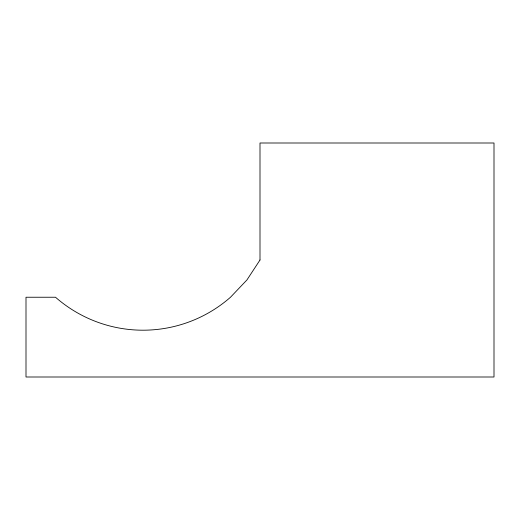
<?xml version="1.0" encoding="UTF-8"?>
<svg xmlns="http://www.w3.org/2000/svg" width="520" height="520" viewBox="0 0 520 520"><rect width="100%" height="100%" fill="white"/><g stroke="black" fill="none" stroke-linecap="round" stroke-linejoin="round"><path stroke-width="0.78" d="M260 260L246.928 279.955L230.49 297.239A132.6 132.6 0 0 1 55.51 297.239L26 297.239L26 377L494 377L494 143L260 143L260 260"/></g></svg>
